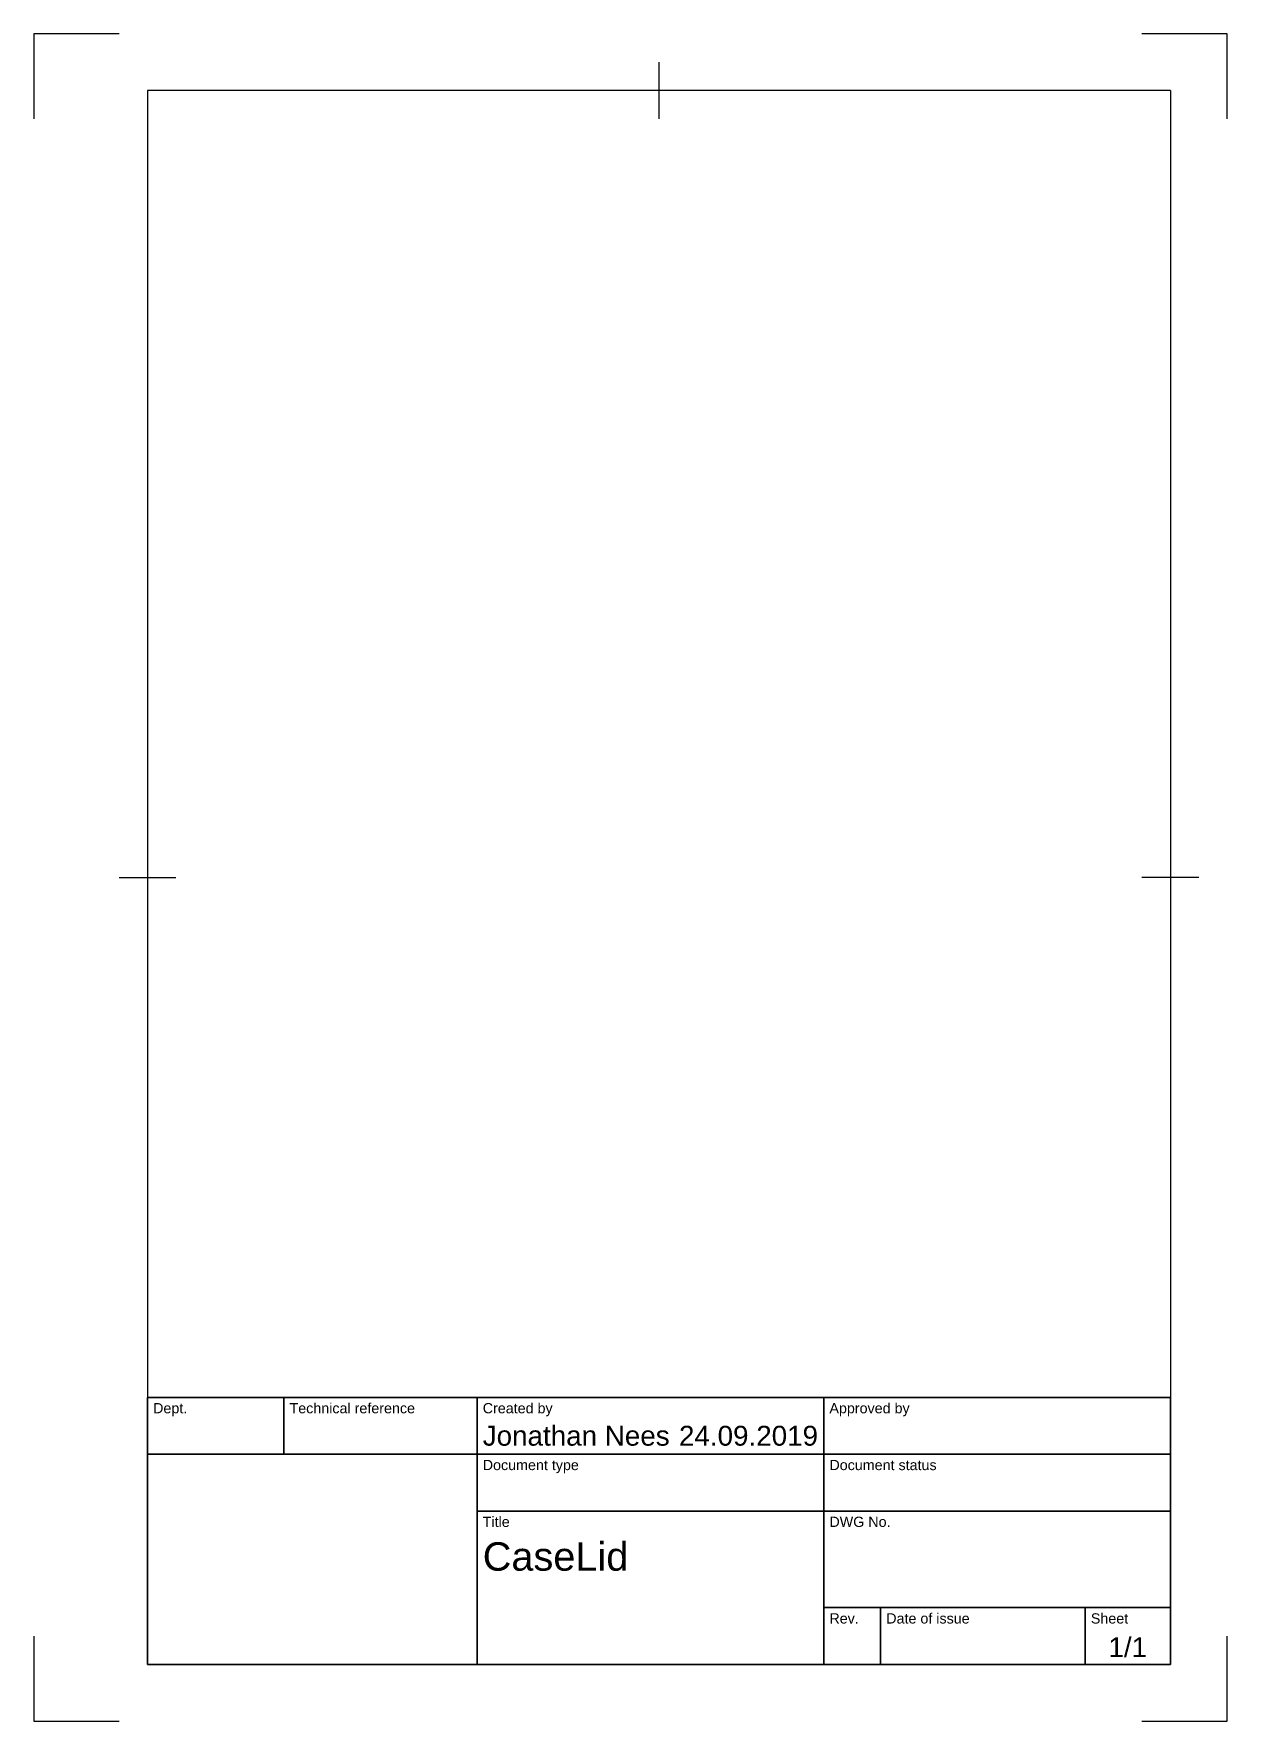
# Paper-space layout 'Sheet1' of a CAD drawing. Header units: millimetres. Extents: x 0 to 210, y 0 to 297.
import ezdxf
from ezdxf.enums import TextEntityAlignment as Align

# ---------------------------------------------------------------- set-up
doc = ezdxf.new("R2010")
doc.units = ezdxf.units.MM
doc.header["$LTSCALE"] = 0.75
doc.layers.add('Border', color=7, linetype='Continuous', lineweight=25)
doc.layers.add('TitleBlock', color=7, linetype='Continuous', lineweight=35)
doc.styles.add('FusionTitle', font='')
doc.styles.get('FusionTitle').set_extended_font_data('Arial Unicode MS')

# ---------------------------------------------------------------- blocks, each defined once
blk = doc.blocks.new('ISO_A4(P)_SHEET')
at = {"layer": 'Border'}
for p, q in [((15, 297), (0, 297)), ((0, 297), (0, 282)), ((210, 297), (195, 297)), ((210, 282), (210, 297)), ((110, 292), (110, 282)), ((200, 287), (20, 287)), ((20, 287), (20, 10)), ((200, 287), (200, 10)), ((15, 148.5), (25, 148.5)), ((205, 148.5), (195, 148.5)), ((0, 15), (0, 0)), ((210, 0), (210, 15)), ((20, 10), (200, 10)), ((0, 0), (15, 0)), ((195, 0), (210, 0))]:
    blk.add_line(p, q, dxfattribs=at)
blk = doc.blocks.new('ISO_TITLEBLOCK')
at = {"layer": 'TitleBlock'}
for p, q in [((0, 47), (-180, 47)), ((-180, 47), (-180, 0)), ((-156, 37), (-156, 47)), ((-122, 0), (-122, 47)), ((-61, 0), (-61, 47)), ((0, 0), (0, 47)), ((-180, 37), (0, 37)), ((-122, 27), (0, 27)), ((-61, 10), (0, 10)), ((-51, 0), (-51, 10)), ((-15, 0), (-15, 10)), ((-180, 0), (0, 0))]:
    blk.add_line(p, q, dxfattribs=at)
at = {"layer": 'TitleBlock', "style": 'FusionTitle'}
for s, p in [('Dept.', (-179, 46)), ('Technical reference', (-155, 46)), ('Created by', (-121, 46)), ('Approved by', (-60, 46)), ('Document type', (-121, 36)), ('Document status', (-60, 36)), ('Title', (-121, 26)), ('DWG No.', (-60, 26)), ('Rev.', (-60, 9)), ('Date of issue', (-50, 9)), ('Sheet', (-14, 9))]:
    blk.add_text(s, height=1.8, dxfattribs=at).set_placement(p, align=Align.TOP_LEFT)
for tag, p, height in [('DEPT', (-179, 38.5), 3.5), ('TECHNICAL_REFERENCE', (-155, 38.5), 3.5), ('CREATED_BY', (-121, 38.5), 3.5), ('APPROVED_BY', (-60, 38.5), 3.5), ('DOCUMENT_TYPE', (-121, 28.5), 3.5), ('DOCUMENT_STATUS', (-60, 28.5), 3.5), ('TITLE_1', (-121, 16.5), 5), ('TITLE_2', (-121, 9), 5), ('TITLE_3', (-121, 1.5), 5), ('DATE_OF_ISSUE', (-50, 1.5), 3.5)]:
    blk.add_attdef(tag, p, '', height=height, dxfattribs=at)
for tag, p in [('CREATED_DATE', (-62, 38.5)), ('APPROVED_DATE', (-1, 38.5))]:
    blk.add_attdef(tag, text='', height=3.5, dxfattribs=at).set_placement(p, align=Align.RIGHT)
for tag, height, p in [('DRAWING_NUMBER', 5, (-30.5, 16.6)), ('REV', 3.5, (-56, 3.1)), ('SHEET', 3.5, (-7.5, 3.1))]:
    blk.add_attdef(tag, text='', height=height, dxfattribs=at).set_placement(p, align=Align.MIDDLE)

psp = doc.layouts.new('Sheet1')

# ---------------------------------------------------------------- block references
at = {"layer": 'Border'}
psp.add_blockref('ISO_A4(P)_SHEET', (0, 0), dxfattribs=at)
at = {"layer": 'TitleBlock'}
psp.add_blockref('ISO_TITLEBLOCK', (200, 10), dxfattribs=at).add_auto_attribs({'CREATED_DATE': '24.09.2019', 'SHEET': '1/1', 'TITLE_1': 'CaseLid', 'CREATED_BY': 'Jonathan Nees'})

doc.saveas('drawing.dxf')
